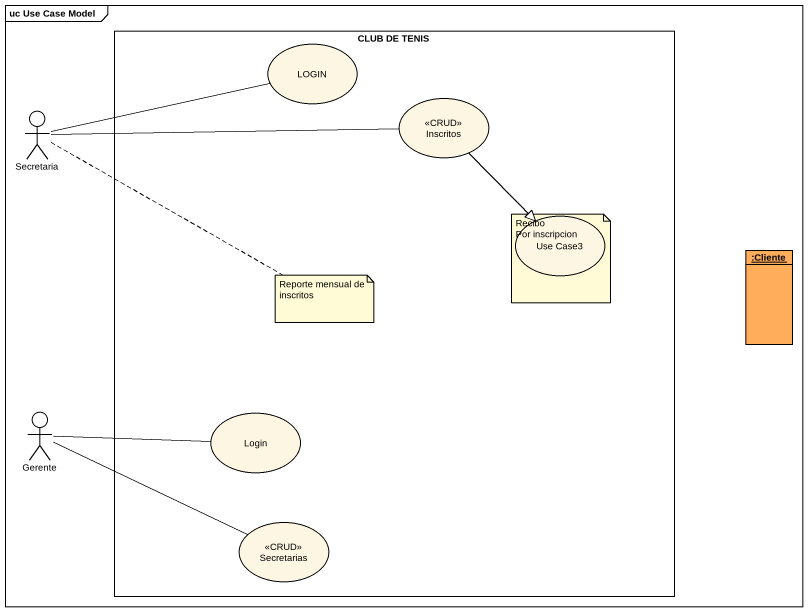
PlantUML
@startuml
mainframe uc Use Case Model
allowmixing
hide circle
hide empty members
rectangle "CLUB DE TENIS" as CLUB_DE_TENIS {
  usecase LOGIN
  usecase Inscritos <<CRUD>>
  usecase "Use Case3" as Use_Case3
  usecase Login
  usecase Secretarias <<CRUD>>
}
actor Secretaria
object ":Cliente" as Cliente #FFAD5B
actor Gerente
Secretaria -right- LOGIN
Secretaria -right- Inscritos
Inscritos --|> Use_Case3
Gerente -right- Login
Gerente -right- Secretarias
note as N1
  Recibo
  Por inscripcion
end note
note right of Secretaria : Reporte mensual de inscritos
@enduml
